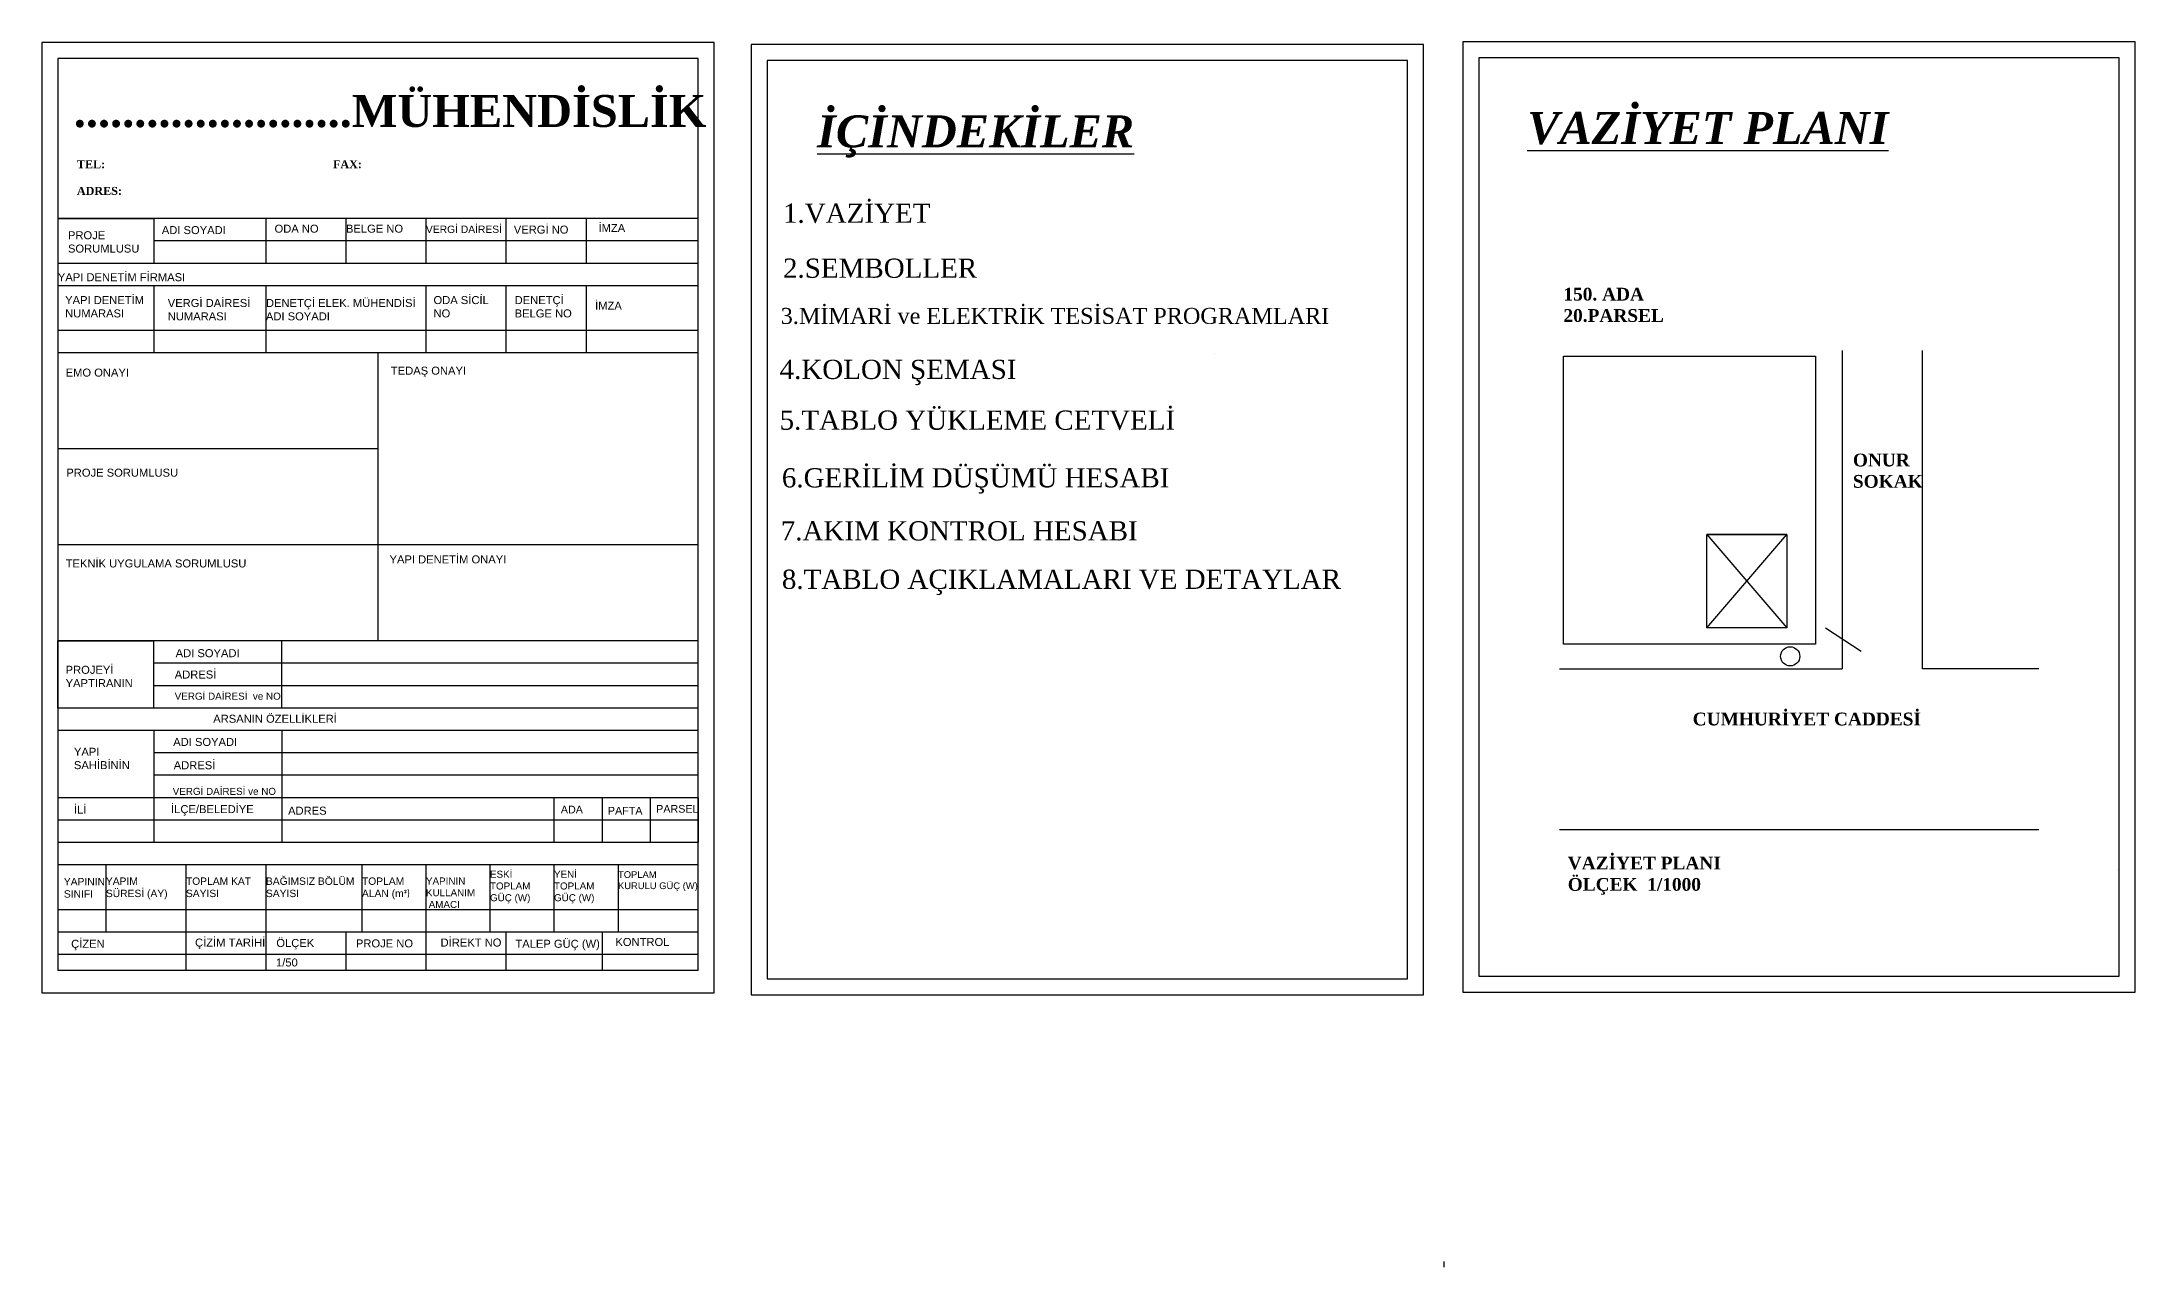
# Model space of a CAD drawing. Header units: millimetres. Extents: x 50 to 5784, y -13 to 1597.
# Drawn here: x 502 to 1156, y 187 to 570 of the extents above; entities that cross this region are included whole.
import ezdxf

# ---------------------------------------------------------------- set-up
doc = ezdxf.new("R2010")
doc.units = ezdxf.units.MM
doc.header["$MEASUREMENT"] = 0
doc.layers.add('içindekiler', color=7, linetype='Continuous', plot=False)
for name, color, linetype in [('proje kapağı', 7, 'Continuous'), ('semboller', 7, 'Continuous'), ('vaziyet planı', 7, 'Continuous')]:
    doc.layers.add(name, color=color, linetype=linetype)
doc.styles.get("Standard").update_dxf_attribs({"font": 'Arial.ttf'})

msp = doc.modelspace()

# ---------------------------------------------------------------- linework, layer by layer
for p, q in [((1021.81394, 415.99763), (1046.81394, 386.78641)), ((1019.94, 272.9552), (1019.94, 272.9552))]:
    msp.add_line(p, q)
at = {"layer": 'içindekiler'}
msp.add_line((867.89359, 472.55227), (867.89359, 472.55227), dxfattribs=at)
at = {"layer": 'proje kapağı'}
for p, q in [((711.67992, 569.73473), (501.67992, 569.73473)), ((501.67992, 569.73473), (501.67992, 272.73473)), ((711.67992, 272.73473), (711.67992, 569.73473)), ((706.67992, 564.73473), (506.67992, 564.73473)), ((506.67992, 564.73473), (506.67992, 279.73473)), ((706.67992, 279.73473), (706.67992, 564.73473)), ((706.67992, 514.73473), (506.67992, 514.73473)), ((506.67992, 514.73473), (536.67992, 514.73473)), ((536.67992, 514.73473), (536.67992, 500.73473)), ((571.67992, 514.73473), (571.67992, 500.73473)), ((596.67992, 514.73473), (596.67992, 500.73473)), ((621.67992, 514.73473), (621.67992, 500.73473)), ((646.67992, 514.73473), (646.67992, 500.73473)), ((671.67992, 514.73473), (671.67992, 500.73473)), ((706.67992, 507.73473), (536.67992, 507.73473)), ((706.67992, 500.73473), (506.67992, 500.73473)), ((706.67992, 493.73473), (506.67992, 493.73473)), ((536.67992, 493.73473), (536.67992, 472.73473)), ((571.67992, 493.73473), (571.67992, 472.73473)), ((621.67992, 493.73473), (621.67992, 472.73473)), ((646.67992, 493.73473), (646.67992, 472.73473)), ((671.67992, 493.73473), (671.67992, 472.73473)), ((706.67992, 479.73473), (506.67992, 479.73473)), ((706.67992, 472.73473), (506.67992, 472.73473)), ((506.67992, 472.73473), (506.67992, 382.73473)), ((606.67992, 472.73473), (606.67992, 382.73473)), ((606.67992, 442.73473), (506.67992, 442.73473)), ((706.67992, 412.73473), (506.67992, 412.73473)), ((706.67992, 382.73473), (506.67992, 382.73473)), ((506.67992, 382.73473), (536.67992, 382.73473)), ((506.67992, 382.73473), (506.67992, 361.73473)), ((506.67992, 361.73473), (506.67992, 382.73473)), ((536.67992, 361.73473), (536.67992, 382.73473)), ((576.67992, 361.73473), (576.67992, 382.73473)), ((706.67992, 375.73473), (536.67992, 375.73473)), ((706.67992, 368.73473), (536.67992, 368.73473)), ((706.67992, 361.73473), (506.67992, 361.73473)), ((706.67992, 354.73473), (506.67992, 354.73473)), ((706.67992, 354.73473), (506.67992, 354.73473)), ((506.67992, 354.73473), (506.67992, 333.73473)), ((536.67992, 354.73473), (536.67992, 333.73473)), ((576.67992, 354.73473), (576.67992, 333.73473)), ((706.67992, 347.73473), (536.67992, 347.73473)), ((706.67992, 340.73473), (536.67992, 340.73473)), ((706.67992, 333.73473), (506.67992, 333.73473)), ((506.67992, 333.73473), (506.67992, 319.73473)), ((536.67992, 333.73473), (536.67992, 319.73473)), ((576.67992, 333.73473), (576.67992, 319.73473)), ((661.67992, 333.73473), (661.67992, 319.73473)), ((676.67992, 333.73473), (676.67992, 319.73473)), ((691.67992, 333.73473), (691.67992, 319.73473)), ((706.67992, 333.73473), (706.67992, 319.73473)), ((706.67992, 326.73473), (506.67992, 326.73473)), ((706.67992, 319.73473), (506.67992, 319.73473)), ((706.67992, 312.73473), (506.67992, 312.73473)), ((506.67992, 312.73473), (506.67992, 291.73473)), ((521.67992, 312.73473), (521.67992, 291.73473)), ((546.67992, 312.73473), (546.67992, 291.73473)), ((571.67992, 312.73473), (571.67992, 291.73473)), ((601.67992, 312.73473), (601.67992, 291.73473)), ((621.67992, 312.73473), (621.67992, 291.73473)), ((641.67992, 312.73473), (641.67992, 291.73473)), ((661.67992, 312.73473), (661.67992, 291.73473)), ((681.67992, 312.73473), (681.67992, 291.73473)), ((706.67992, 298.73473), (506.67992, 298.73473)), ((706.67992, 291.73473), (506.67992, 291.73473)), ((506.67992, 291.73473), (506.67992, 279.73473)), ((546.67992, 291.73473), (546.67992, 279.73473)), ((571.67992, 291.73473), (571.67992, 279.73473)), ((596.67992, 291.73473), (596.67992, 279.73473)), ((621.67992, 291.73473), (621.67992, 279.73473)), ((646.67992, 291.73473), (646.67992, 279.73473)), ((676.67992, 291.73473), (676.67992, 279.73473)), ((706.67992, 284.73473), (506.67992, 284.73473)), ((706.67992, 279.73473), (506.67992, 279.73473)), ((501.67992, 272.73473), (711.67992, 272.73473))]:
    msp.add_line(p, q, dxfattribs=at)
at = {"layer": 'semboller'}
for p, q in [((933.2909, 569.07951), (723.2909, 569.07951)), ((723.2909, 569.07951), (723.2909, 272.07951)), ((933.2909, 272.07951), (933.2909, 569.07951)), ((928.2909, 564.07951), (728.2909, 564.07951)), ((728.2909, 564.07951), (728.2909, 277.07951)), ((928.2909, 277.07951), (928.2909, 564.07951)), ((728.2909, 277.07951), (928.2909, 277.07951)), ((811.87948, 277.07951), (811.87948, 277.07951)), ((846.39624, 277.07951), (846.39624, 277.07951)), ((723.2909, 272.07951), (933.2909, 272.07951)), ((939.75586, 187.01266), (939.75582, 188.72687))]:
    msp.add_line(p, q, dxfattribs=at)
at = {"layer": 'vaziyet planı'}
for p, q in [((1155.66232, 569.9552), (945.66232, 569.9552)), ((945.66232, 569.9552), (945.66232, 272.9552)), ((1155.66232, 272.9552), (1155.66232, 569.9552)), ((1150.66232, 564.9552), (950.66232, 564.9552)), ((950.66232, 564.9552), (950.66232, 277.9552)), ((1150.66232, 277.9552), (1150.66232, 564.9552)), ((1064.13447, 473.52585), (1064.13447, 373.96924)), ((1089.18372, 373.96924), (1089.18372, 473.52585)), ((1021.81394, 386.78641), (1046.81394, 415.99763)), ((1046.81394, 415.99763), (1021.81394, 415.99763)), ((1058.97426, 386.78641), (1070.04408, 379.54917)), ((975.86569, 373.96924), (1064.13447, 373.96924)), ((1125.56477, 373.96924), (1089.18372, 373.96924)), ((1113.84404, 373.96924), (1113.84404, 373.96924)), ((975.86569, 323.83446), (1125.56477, 323.83446)), ((1150.22509, 311.37377), (1150.22509, 311.37377)), ((950.66232, 277.9552), (1150.66232, 277.9552)), ((945.66232, 272.9552), (1155.66232, 272.9552))]:
    msp.add_line(p, q, dxfattribs=at)
for points in [[(977.05852, 471.73741), (1055.78472, 471.73741), (1055.78472, 381.71916), (977.05852, 381.71916)], [(1021.81394, 415.99763), (1046.81394, 415.99763), (1046.81394, 386.78641), (1021.81394, 386.78641)]]:
    msp.add_lwpolyline(points, close=True, dxfattribs=at)
msp.add_circle((1047.89474, 377.90754), 3, dxfattribs=at)

# ---------------------------------------------------------------- texts
at = {"layer": 'proje kapağı', "attachment_point": 1}
for s, width, heights, insert, char_height in [('{\\fTimes New Roman|b1|i0|c162|p0;.......................MÜHENDİSLİK}', 200, [0], (511.65955, 553.35989), 10), ('{\\H12.5x;PROJE \\PSORUMLUSU}', 25.46998, [0], (509.83187, 510.76426), 0.2), ('ADI SOYADI', 30.3154876, [0], (539.1534, 512.37872), 2.5), ('ODA NO', 30.3154876, [0], (574.37144, 512.81815), 2.5), ('BELGE NO', 30.3154876, [0], (596.67992, 512.81815), 2.5), ('VERGİ DAİRESİ', 30.3154876, [0], (621.67992, 512.52574), 2.3), ('VERGİ NO', 28.9029896, [0], (649.12174, 512.52574), 2.5), ('İMZA', 30.3154876, [0], (675.58291, 513.0293), 2.5), ('YAPI DENETİM FİRMASI', 49.8294183, [1.06581410364015e-14], (506.67992, 497.65663), 2.5), ('YAPI DENETİM\\PNUMARASI', 30.3154876, [0], (508.9483, 490.50152), 2.5), ('ODA SİCİL\\PNO', 30.3154876, [0], (624.03528, 490.50152), 2.5), ('DENETÇİ\\PBELGE NO', 30.3154876, [0], (649.38657, 490.50152), 2.5), ('VERGİ DAİRESİ\\PNUMARASI', 30.3154876, [0], (541.00979, 489.5897), 2.5), ('DENETÇİ ELEK. MÜHENDİSİ \\PADI SOYADI', 51.7178585, [0], (571.67992, 489.5897), 2.5), ('İMZA', 30.3154876, [0], (674.52661, 488.74503), 2.5), ('EMO ONAYI', 30.3154876, [0], (509.10942, 467.83945), 2.5), ('TEDAŞ ONAYI', 30.3154876, [0], (610.72482, 468.44111), 2.5), ('PROJE SORUMLUSU', 45.2132216, [0], (509.31965, 436.55482), 2.5), ('TEKNİK UYGULAMA SORUMLUSU', 57.1406821, [0], (509.10611, 408.19288), 2.5), ('YAPI DENETİM ONAYI', 42.0744732, [0], (610.30003, 409.45989), 2.5), ('ADI SOYADI', 30.3154876, [0], (543.46981, 380.14776), 2.5), ('PROJEYİ YAPTIRANIN', 30.3154876, [0], (509.10322, 374.94578), 2.5), ('ADRESİ', 30.3154876, [0], (543.18544, 373.47403), 2.5), ('VERGİ DAİRESİ  ve NO', 42.0744732, [0], (543.18544, 366.55382), 2.2), ('ARSANIN ÖZELLİKLERİ', 42.0744732, [0], (555.22107, 359.65612), 2.5), ('YAPI \\PSAHİBİNİN ', 30.3154876, [0], (511.69868, 349.32892), 2.5), ('ADI SOYADI', 24.6857892, [0], (542.71598, 352.40702), 2.5), ('ADRESİ', 19.2115753, [0], (542.87698, 345.11962), 2.5), ('VERGİ DAİRESİ ve NO', 33.3801337, [0], (542.55497, 336.81283), 2.2), ('İLİ', 10.3614655, [0], (511.69868, 331.23826), 2.5), ('İLÇE/BELEDİYE', 28.7191699, [0], (542.04828, 331.39782), 2.5), ('ADRES', 30.3154876, [0], (578.60405, 330.91914), 2.5), ('ADA', 8.6177103, [0], (663.82296, 331.23077), 2.4), ('PAFTA', 8.6177103, [0], (678.52399, 330.86409), 2.4), ('PARSEL', 8.6177103, [0], (693.60801, 331.44399), 2.4), ('YAPININ SINIFI', 12.9058213, [0], (508.54908, 308.63952), 2.3), ('YAPIM \\PSÜRESİ (AY)', 20.0941646, [0], (521.67992, 308.79772), 2.3), ('TOPLAM KAT \\PSAYISI', 30.3154876, [0], (546.67992, 308.79772), 2.3), ('BAĞIMSIZ BÖLÜM SAYISI', 30.3154876, [0], (571.67992, 308.79772), 2.3), ('TOPLAM \\PALAN (m{\\fISOCPEUR|b0|i0|c0|p0;²\\fISOCPEUR|b0|i0|c162|p0;)}', 30.3154876, [0], (601.67992, 308.79772), 2.3), ('YAPININ \\PKULLANIM\\P AMACI', 30.3154876, [0], (621.67992, 308.79772), 2.2), ('ESKİ \\PTOPLAM \\PGÜÇ (W)', 30.3154876, [0], (641.67992, 310.91188), 2.2), ('YENİ \\PTOPLAM \\PGÜÇ (W)', 30.3154876, [0], (661.67992, 310.91188), 2.2), ('TOPLAM\\PKURULU GÜÇ (W)', 31.4019636, [12.63955], (681.67992, 310.76291), 2.1), ('ÇİZEN', 10.3614655, [0], (510.82749, 289.31417), 2.5), ('ÇİZİM TARİHİ', 22.8873046, [0], (549.54436, 289.69861), 2.5), ('ÖLÇEK', 10.3614655, [0], (574.92827, 289.57047), 2.5), ('PROJE NO', 20.3212044, [0], (599.79937, 289.44232), 2.5), ('DİREKT NO', 18.5997701, [0], (626.24621, 289.71439), 2.5), ('TALEP GÜÇ (W)', 26.715109, [0], (649.62401, 289.32966), 2.5), ('KONTROL', 10.3614655, [0], (680.8617, 289.89498), 2.5), ('1/50', 10.3614655, [0], (574.83328, 283.48814), 2.5)]:
    msp.add_mtext_dynamic_manual_height_columns(s, width=width, gutter_width=1, heights=heights, dxfattribs=dict(at, insert=insert, char_height=char_height))
at = {"layer": 'proje kapağı', "insert": (512.6368, 532.9544), "char_height": 2.5, "attachment_point": 1}
msp.add_mtext('{\\fTimes New Roman|b1|i0|c0|p0;TEL:^I^I^I^I^I^I^I^IFAX:\\P\\fTimes New Roman|b1|i0|c162|p0;\\C176;\\P\\fTimes New Roman|b1|i0|c0|p0;\\C256;ADRES:}', dxfattribs=at)
at = {"layer": 'semboller', "attachment_point": 1}
for s, width, insert, char_height in [('{\\fTimes New Roman|b1|i1|c162|p0;\\LİÇİNDEKİLER}', 145.1412831, (743.86702, 546.98238), 10), ('{\\fTimes New Roman|b0|i0|c0|p0;1.VAZİYET}', 46.2986898, (733.22383, 519.39811), 6), ('{\\fTimes New Roman|b0|i0|c0|p0;2.SEMBOLLER}', 48.291525, (733.22383, 502.22113), 6), ('{\\fTimes New Roman|b0|i0|c0|p0;3.MİMARİ ve ELEKTRİK TESİSAT PROGRAMLARI}', 215.8047859, (732.51509, 486.80157), 5), ('{\\fTimes New Roman|b0|i0|c0|p0;4.KOLON ŞEMASI}', 85.6571486, (732.16073, 470.58534), 6), ('{\\fTimes New Roman|b0|i0|c0|p0;5.TABLO YÜKLEME CETVELİ}', 151.6322627, (732.16073, 454.72948), 6), ('{\\fTimes New Roman|b0|i0|c0|p0;6.GERİLİM DÜŞÜMÜ HESABI}', 127.477443, (732.86946, 436.71144), 6), ('{\\fTimes New Roman|b0|i0|c0|p0;7.AKIM KONTROL HESABI}', 111.9750934, (732.51509, 420.13486), 6), ('{\\fTimes New Roman|b0|i0|c0|p0;8.TABLO AÇIKLAMALARI VE DETAYLAR}', 185.5924148, (732.86946, 404.99971), 6)]:
    msp.add_mtext_dynamic_manual_height_columns(s, width=width, gutter_width=1, heights=[0], dxfattribs=dict(at, insert=insert, char_height=char_height))
at = {"layer": 'vaziyet planı', "attachment_point": 1}
for s, width, insert, char_height in [('{\\fTimes New Roman|b1|i1|c162|p0;\\LVAZİYET PLANI}', 163.4165205, (965.72671, 548.04427), 10), ('{\\fTimes New Roman|b1|i0|c162|p0;150. ADA\\P20.PARSEL}', 70.4041603, (977.04051, 493.09635), 4), ('{\\fTimes New Roman|b1|i0|c162|p0;ONUR \\PSOKAK}', 16.0161115, (1067.4825, 441.26538), 4), ('{\\fTimes New Roman|b1|i0|c162|p0;CUMHURİYET CADDESİ}', 96.4263085, (1017.43214, 360.32341), 4), ('{\\fTimes New Roman|b1|i0|c162|p0;VAZİYET PLANI\\PÖLÇEK  1/1000}', 90.4242973, (978.39287, 315.29798), 4)]:
    msp.add_mtext_dynamic_manual_height_columns(s, width=width, gutter_width=1, heights=[0], dxfattribs=dict(at, insert=insert, char_height=char_height))

doc.saveas('drawing.dxf')
